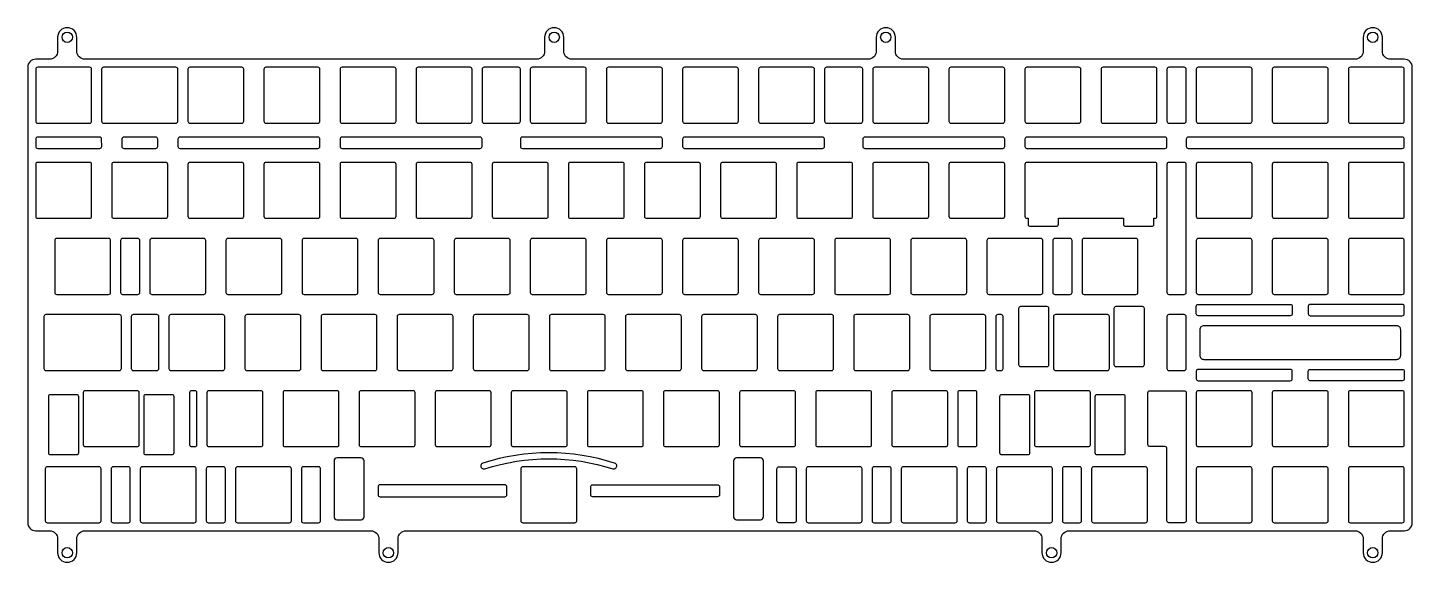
# Model space of a CAD drawing. Header units: millimetres. Extents: x 0 to 747, y -2 to 132.
# Drawn here: x 400 to 746.6, y -1.8 to 132 of the extents above; entities that cross this region are included whole.
import ezdxf

# ---------------------------------------------------------------- set-up
doc = ezdxf.new("R2010")
doc.units = ezdxf.units.MM
doc.layers.add('Plate', color=120, linetype='Continuous')

msp = doc.modelspace()

# ---------------------------------------------------------------- linework, layer by layer
at = {"layer": 'Plate'}
for points in [[(739.1125, 129.6125, 1), (734.3125, 129.6125), (734.3125, 126.1125, -0.4142135624), (732.3125, 124.1125), (619.207812, 124.1125, -0.4142135624), (617.207812, 126.1125), (617.207812, 129.6125, 1), (612.407812, 129.6125), (612.407812, 126.1125, -0.4142135624), (610.407812, 124.1125), (536.204687, 124.1125, -0.4142135624), (534.204687, 126.1125), (534.204687, 129.6125, 1), (529.404688, 129.6125), (529.404688, 126.1125, -0.4142135624), (527.404688, 124.1125), (414.3, 124.1125, -0.4142135624), (412.3, 126.1125), (412.3, 129.6125, 1), (407.5, 129.6125), (407.5, 126.1125, -0.4142135624), (405.5, 124.1125), (402, 124.1125, 0.4142135624), (400, 122.1125), (400, 8.1, 0.4142135624), (402, 6.1), (405.5, 6.1, -0.4142135624), (407.5, 4.1), (407.5, 0.6, 1), (412.3, 0.6), (412.3, 4.1, -0.4142135624), (414.3, 6.1), (485.903125, 6.1, -0.4142135624), (487.903125, 4.1), (487.903125, 0.6, 1), (492.703125, 0.6), (492.703125, 4.1, -0.4142135624), (494.703125, 6.1), (651.909375, 6.1, -0.4142135624), (653.909375, 4.1), (653.909375, 0.6, 1), (658.709375, 0.6), (658.709375, 4.1, -0.4142135624), (660.709375, 6.1), (732.3125, 6.1, -0.4142135624), (734.3125, 4.1), (734.3125, 0.6, 1), (739.1125, 0.6), (739.1125, 4.1, -0.4142135624), (741.1125, 6.1), (744.6125, 6.1, 0.4142135624), (746.6125, 8.1), (746.6125, 122.1125, 0.4142135624), (744.6125, 124.1125), (741.1125, 124.1125, -0.4142135624), (739.1125, 126.1125)], [(415.5, 122.1125), (402.5, 122.1125, 0.4142135624), (402, 121.6125), (402, 108.6125, 0.4142135624), (402.5, 108.1125), (415.5, 108.1125, 0.4142135624), (416, 108.6125), (416, 121.6125, 0.4142135624)], [(437.1, 122.1125), (419, 122.1125, 0.4142135624), (418.5, 121.6125), (418.5, 108.6125, 0.4142135624), (419, 108.1125), (437.1, 108.1125, 0.4142135624), (437.6, 108.6125), (437.6, 121.6125, 0.4142135624)], [(453.6, 122.1125), (440.6, 122.1125, 0.4142135624), (440.1, 121.6125), (440.1, 108.6125, 0.4142135624), (440.6, 108.1125), (453.6, 108.1125, 0.4142135624), (454.1, 108.6125), (454.1, 121.6125, 0.4142135624)], [(472.65, 122.1125), (459.65, 122.1125, 0.4142135624), (459.15, 121.6125), (459.15, 108.6125, 0.4142135624), (459.65, 108.1125), (472.65, 108.1125, 0.4142135624), (473.15, 108.6125), (473.15, 121.6125, 0.4142135624)], [(491.7, 122.1125), (478.7, 122.1125, 0.4142135624), (478.2, 121.6125), (478.2, 108.6125, 0.4142135624), (478.7, 108.1125), (491.7, 108.1125, 0.4142135624), (492.2, 108.6125), (492.2, 121.6125, 0.4142135624)], [(510.75, 122.1125), (497.75, 122.1125, 0.4142135624), (497.25, 121.6125), (497.25, 108.6125, 0.4142135624), (497.75, 108.1125), (510.75, 108.1125, 0.4142135624), (511.25, 108.6125), (511.25, 121.6125, 0.4142135624)], [(513.75, 108.6125, 0.4142135624), (514.25, 108.1125), (522.825, 108.1125, 0.4142135624), (523.325, 108.6125), (523.325, 121.6125, 0.4142135624), (522.825, 122.1125), (514.25, 122.1125, 0.4142135624), (513.75, 121.6125)], [(539.325, 122.1125), (526.325, 122.1125, 0.4142135624), (525.825, 121.6125), (525.825, 108.6125, 0.4142135624), (526.325, 108.1125), (539.325, 108.1125, 0.4142135624), (539.825, 108.6125), (539.825, 121.6125, 0.4142135624)], [(558.375, 122.1125), (545.375, 122.1125, 0.4142135624), (544.875, 121.6125), (544.875, 108.6125, 0.4142135624), (545.375, 108.1125), (558.375, 108.1125, 0.4142135624), (558.875, 108.6125), (558.875, 121.6125, 0.4142135624)], [(577.425, 122.1125), (564.425, 122.1125, 0.4142135624), (563.925, 121.6125), (563.925, 108.6125, 0.4142135624), (564.425, 108.1125), (577.425, 108.1125, 0.4142135624), (577.925, 108.6125), (577.925, 121.6125, 0.4142135624)], [(596.475, 122.1125), (583.475, 122.1125, 0.4142135624), (582.975, 121.6125), (582.975, 108.6125, 0.4142135624), (583.475, 108.1125), (596.475, 108.1125, 0.4142135624), (596.975, 108.6125), (596.975, 121.6125, 0.4142135624)], [(599.475, 108.6125, 0.4142135624), (599.975, 108.1125), (608.55, 108.1125, 0.4142135624), (609.05, 108.6125), (609.05, 121.6125, 0.4142135624), (608.55, 122.1125), (599.975, 122.1125, 0.4142135624), (599.475, 121.6125)], [(625.05, 122.1125), (612.05, 122.1125, 0.4142135624), (611.55, 121.6125), (611.55, 108.6125, 0.4142135624), (612.05, 108.1125), (625.05, 108.1125, 0.4142135624), (625.55, 108.6125), (625.55, 121.6125, 0.4142135624)], [(644.1, 122.1125), (631.1, 122.1125, 0.4142135624), (630.6, 121.6125), (630.6, 108.6125, 0.4142135624), (631.1, 108.1125), (644.1, 108.1125, 0.4142135624), (644.6, 108.6125), (644.6, 121.6125, 0.4142135624)], [(663.15, 122.1125), (650.15, 122.1125, 0.4142135624), (649.65, 121.6125), (649.65, 108.6125, 0.4142135624), (650.15, 108.1125), (663.15, 108.1125, 0.4142135624), (663.65, 108.6125), (663.65, 121.6125, 0.4142135624)], [(682.2, 122.1125), (669.2, 122.1125, 0.4142135624), (668.7, 121.6125), (668.7, 108.6125, 0.4142135624), (669.2, 108.1125), (682.2, 108.1125, 0.4142135624), (682.7, 108.6125), (682.7, 121.6125, 0.4142135624)], [(685.2, 108.6125, 0.4142135624), (685.7, 108.1125), (689.5125, 108.1125, 0.4142135624), (690.0125, 108.6125), (690.0125, 121.6125, 0.4142135624), (689.5125, 122.1125), (685.7, 122.1125, 0.4142135624), (685.2, 121.6125)], [(706.0125, 122.1125), (693.0125, 122.1125, 0.4142135624), (692.5125, 121.6125), (692.5125, 108.6125, 0.4142135624), (693.0125, 108.1125), (706.0125, 108.1125, 0.4142135624), (706.5125, 108.6125), (706.5125, 121.6125, 0.4142135624)], [(725.0625, 122.1125), (712.0625, 122.1125, 0.4142135624), (711.5625, 121.6125), (711.5625, 108.6125, 0.4142135624), (712.0625, 108.1125), (725.0625, 108.1125, 0.4142135624), (725.5625, 108.6125), (725.5625, 121.6125, 0.4142135624)], [(744.1125, 122.1125), (731.1125, 122.1125, 0.4142135624), (730.6125, 121.6125), (730.6125, 108.6125, 0.4142135624), (731.1125, 108.1125), (744.1125, 108.1125, 0.4142135624), (744.6125, 108.6125), (744.6125, 121.6125, 0.4142135624)], [(418.523158, 102.301835), (418.516507, 104.114335, 0.4131391377), (418.01651, 104.6125), (402.5, 104.6125, 0.4142135624), (402, 104.1125), (402, 102.3, 0.4142135624), (402.5, 101.8), (418.023162, 101.8, 0.415288804)], [(432.55, 102.3), (432.55, 104.1125, 0.4142135624), (432.05, 104.6125), (424.069833, 104.614335, 0.4142135624), (423.569833, 104.114335), (423.569833, 102.301835, 0.4142135624), (424.069833, 101.801835), (432.05, 101.8, 0.4142135624)], [(472.65, 104.6125), (438.1, 104.6125, 0.4142135624), (437.6, 104.1125), (437.6, 102.3, 0.4142135624), (438.1, 101.8), (472.65, 101.8, 0.4142135624), (473.15, 102.3), (473.15, 104.1125, 0.4142135624)], [(513.25, 104.6125), (478.7, 104.6125, 0.4142135624), (478.2, 104.1125), (478.2, 102.3, 0.4142135624), (478.7, 101.8), (513.25, 101.8, 0.4142135624), (513.75, 102.3), (513.75, 104.1125, 0.4142135624)], [(558.375, 104.6125), (523.825, 104.6125, 0.4142135624), (523.325, 104.1125), (523.325, 102.3, 0.4142135624), (523.825, 101.8), (558.375, 101.8, 0.4142135624), (558.875, 102.3), (558.875, 104.1125, 0.4142135624)], [(598.975, 104.6125), (564.425, 104.6125, 0.4142135624), (563.925, 104.1125), (563.925, 102.3, 0.4142135624), (564.425, 101.8), (598.975, 101.8, 0.4142135624), (599.475, 102.3), (599.475, 104.1125, 0.4142135624)], [(644.1, 104.6125), (609.55, 104.6125, 0.4142135624), (609.05, 104.1125), (609.05, 102.3, 0.4142135624), (609.55, 101.8), (644.1, 101.8, 0.4142135624), (644.6, 102.3), (644.6, 104.1125, 0.4142135624)], [(684.7, 104.6125), (650.15, 104.6125, 0.4142135624), (649.65, 104.1125), (649.65, 102.3, 0.4142135624), (650.15, 101.8), (684.7, 101.8, 0.4142135624), (685.2, 102.3), (685.2, 104.1125, 0.4142135624)], [(744.1125, 104.6125), (690.5125, 104.6125, 0.4142135624), (690.0125, 104.1125), (690.0125, 102.3, 0.4142135624), (690.5125, 101.8), (744.1125, 101.8, 0.4142135624), (744.6125, 102.3), (744.6125, 104.1125, 0.4142135624)], [(415.5, 98.3), (402.5, 98.3, 0.4142135624), (402, 97.8), (402, 84.8, 0.4142135624), (402.5, 84.3), (415.5, 84.3, 0.4142135624), (416, 84.8), (416, 97.8, 0.4142135624)], [(434.55, 98.3), (421.55, 98.3, 0.4142135624), (421.05, 97.8), (421.05, 84.8, 0.4142135624), (421.55, 84.3), (434.55, 84.3, 0.4142135624), (435.05, 84.8), (435.05, 97.8, 0.4142135624)], [(453.6, 98.3), (440.6, 98.3, 0.4142135624), (440.1, 97.8), (440.1, 84.8, 0.4142135624), (440.6, 84.3), (453.6, 84.3, 0.4142135624), (454.1, 84.8), (454.1, 97.8, 0.4142135624)], [(472.65, 98.3), (459.65, 98.3, 0.4142135624), (459.15, 97.8), (459.15, 84.8, 0.4142135624), (459.65, 84.3), (472.65, 84.3, 0.4142135624), (473.15, 84.8), (473.15, 97.8, 0.4142135624)], [(491.7, 98.3), (478.7, 98.3, 0.4142135624), (478.2, 97.8), (478.2, 84.8, 0.4142135624), (478.7, 84.3), (491.7, 84.3, 0.4142135624), (492.2, 84.8), (492.2, 97.8, 0.4142135624)], [(510.75, 98.3), (497.75, 98.3, 0.4142135624), (497.25, 97.8), (497.25, 84.8, 0.4142135624), (497.75, 84.3), (510.75, 84.3, 0.4142135624), (511.25, 84.8), (511.25, 97.8, 0.4142135624)], [(529.8, 98.3), (516.8, 98.3, 0.4142135624), (516.3, 97.8), (516.3, 84.8, 0.4142135624), (516.8, 84.3), (529.8, 84.3, 0.4142135624), (530.3, 84.8), (530.3, 97.8, 0.4142135624)], [(548.85, 98.3), (535.85, 98.3, 0.4142135624), (535.35, 97.8), (535.35, 84.8, 0.4142135624), (535.85, 84.3), (548.85, 84.3, 0.4142135624), (549.35, 84.8), (549.35, 97.8, 0.4142135624)], [(567.9, 98.3), (554.9, 98.3, 0.4142135624), (554.4, 97.8), (554.4, 84.8, 0.4142135624), (554.9, 84.3), (567.9, 84.3, 0.4142135624), (568.4, 84.8), (568.4, 97.8, 0.4142135624)], [(586.95, 98.3), (573.95, 98.3, 0.4142135624), (573.45, 97.8), (573.45, 84.8, 0.4142135624), (573.95, 84.3), (586.95, 84.3, 0.4142135624), (587.45, 84.8), (587.45, 97.8, 0.4142135624)], [(606, 98.3), (593, 98.3, 0.4142135624), (592.5, 97.8), (592.5, 84.8, 0.4142135624), (593, 84.3), (606, 84.3, 0.4142135624), (606.5, 84.8), (606.5, 97.8, 0.4142135624)], [(625.05, 98.3), (612.05, 98.3, 0.4142135624), (611.55, 97.8), (611.55, 84.8, 0.4142135624), (612.05, 84.3), (625.05, 84.3, 0.4142135624), (625.55, 84.8), (625.55, 97.8, 0.4142135624)], [(644.1, 98.3), (631.1, 98.3, 0.4142135624), (630.6, 97.8), (630.6, 84.8, 0.4142135624), (631.1, 84.3), (644.1, 84.3, 0.4142135624), (644.6, 84.8), (644.6, 97.8, 0.4142135624)], [(682.2, 98.3), (650.15, 98.3, 0.4142135624), (649.65, 97.8), (649.65, 84.8, 0.4142135624), (650.15, 84.3), (650.437, 84.3), (650.437, 82.8, 0.4142135624), (650.937, 82.3), (657.537, 82.3, 0.4142135624), (658.037, 82.8), (658.037, 84.3), (674.313, 84.3), (674.313, 82.8, 0.4142135624), (674.813, 82.3), (681.413, 82.3, 0.4142135624), (681.913, 82.8), (681.913, 84.3), (682.2, 84.3, 0.4142135624), (682.7, 84.8), (682.7, 97.8, 0.4142135624)], [(690.0125, 65.75), (690.0125, 97.8, 0.4142135624), (689.5125, 98.3), (685.7, 98.3, 0.4142135624), (685.2, 97.8), (685.2, 65.75, 0.4142135624), (685.7, 65.25), (689.5125, 65.25, 0.4142135624)], [(706.0125, 98.3), (693.0125, 98.3, 0.4142135624), (692.5125, 97.8), (692.5125, 84.8, 0.4142135624), (693.0125, 84.3), (706.0125, 84.3, 0.4142135624), (706.5125, 84.8), (706.5125, 97.8, 0.4142135624)], [(725.0625, 98.3), (712.0625, 98.3, 0.4142135624), (711.5625, 97.8), (711.5625, 84.8, 0.4142135624), (712.0625, 84.3), (725.0625, 84.3, 0.4142135624), (725.5625, 84.8), (725.5625, 97.8, 0.4142135624)], [(744.1125, 98.3), (731.1125, 98.3, 0.4142135624), (730.6125, 97.8), (730.6125, 84.8, 0.4142135624), (731.1125, 84.3), (744.1125, 84.3, 0.4142135624), (744.6125, 84.8), (744.6125, 97.8, 0.4142135624)], [(420.2625, 79.25), (407.2625, 79.25, 0.4142135624), (406.7625, 78.75), (406.7625, 65.75, 0.4142135624), (407.2625, 65.25), (420.2625, 65.25, 0.4142135624), (420.7625, 65.75), (420.7625, 78.75, 0.4142135624)], [(423.2625, 65.75, 0.4142135624), (423.7625, 65.25), (427.575, 65.25, 0.4142135624), (428.075, 65.75), (428.075, 78.75, 0.4142135624), (427.575, 79.25), (423.7625, 79.25, 0.4142135624), (423.2625, 78.75)], [(444.075, 79.25), (431.075, 79.25, 0.4142135624), (430.575, 78.75), (430.575, 65.75, 0.4142135624), (431.075, 65.25), (444.075, 65.25, 0.4142135624), (444.575, 65.75), (444.575, 78.75, 0.4142135624)], [(463.625, 65.75), (463.625, 78.75, 0.4142135624), (463.125, 79.25), (450.125, 79.25, 0.4142135624), (449.625, 78.75), (449.625, 65.75, 0.4142135624), (450.125, 65.25), (463.125, 65.25, 0.4142135624)], [(482.175, 79.25), (469.175, 79.25, 0.4142135624), (468.675, 78.75), (468.675, 65.75, 0.4142135624), (469.175, 65.25), (482.175, 65.25, 0.4142135624), (482.675, 65.75), (482.675, 78.75, 0.4142135624)], [(501.225, 79.25), (488.225, 79.25, 0.4142135624), (487.725, 78.75), (487.725, 65.75, 0.4142135624), (488.225, 65.25), (501.225, 65.25, 0.4142135624), (501.725, 65.75), (501.725, 78.75, 0.4142135624)], [(520.275, 79.25), (507.275, 79.25, 0.4142135624), (506.775, 78.75), (506.775, 65.75, 0.4142135624), (507.275, 65.25), (520.275, 65.25, 0.4142135624), (520.775, 65.75), (520.775, 78.75, 0.4142135624)], [(539.325, 79.25), (526.325, 79.25, 0.4142135624), (525.825, 78.75), (525.825, 65.75, 0.4142135624), (526.325, 65.25), (539.325, 65.25, 0.4142135624), (539.825, 65.75), (539.825, 78.75, 0.4142135624)], [(558.375, 79.25), (545.375, 79.25, 0.4142135624), (544.875, 78.75), (544.875, 65.75, 0.4142135624), (545.375, 65.25), (558.375, 65.25, 0.4142135624), (558.875, 65.75), (558.875, 78.75, 0.4142135624)], [(577.425, 79.25), (564.425, 79.25, 0.4142135624), (563.925, 78.75), (563.925, 65.75, 0.4142135624), (564.425, 65.25), (577.425, 65.25, 0.4142135624), (577.925, 65.75), (577.925, 78.75, 0.4142135624)], [(596.475, 79.25), (583.475, 79.25, 0.4142135624), (582.975, 78.75), (582.975, 65.75, 0.4142135624), (583.475, 65.25), (596.475, 65.25, 0.4142135624), (596.975, 65.75), (596.975, 78.75, 0.4142135624)], [(615.525, 79.25), (602.525, 79.25, 0.4142135624), (602.025, 78.75), (602.025, 65.75, 0.4142135624), (602.525, 65.25), (615.525, 65.25, 0.4142135624), (616.025, 65.75), (616.025, 78.75, 0.4142135624)], [(634.575, 79.25), (621.575, 79.25, 0.4142135624), (621.075, 78.75), (621.075, 65.75, 0.4142135624), (621.575, 65.25), (634.575, 65.25, 0.4142135624), (635.075, 65.75), (635.075, 78.75, 0.4142135624)], [(653.625, 79.25), (640.625, 79.25, 0.4142135624), (640.125, 78.75), (640.125, 65.75, 0.4142135624), (640.625, 65.25), (653.625, 65.25, 0.4142135624), (654.125, 65.75), (654.125, 78.75, 0.4142135624)], [(656.625, 78.75), (656.625, 65.75, 0.4142135624), (657.125, 65.25), (660.9375, 65.25, 0.4142135624), (661.4375, 65.75), (661.4375, 78.75, 0.4142135624), (660.9375, 79.25), (657.125, 79.25, 0.4142135624)], [(677.4375, 79.25), (664.4375, 79.25, 0.4142135624), (663.9375, 78.75), (663.9375, 65.75, 0.4142135624), (664.4375, 65.25), (677.4375, 65.25, 0.4142135624), (677.9375, 65.75), (677.9375, 78.75, 0.4142135624)], [(706.0125, 79.25), (693.0125, 79.25, 0.4142135624), (692.5125, 78.75), (692.5125, 65.75, 0.4142135624), (693.0125, 65.25), (706.0125, 65.25, 0.4142135624), (706.5125, 65.75), (706.5125, 78.75, 0.4142135624)], [(725.0625, 79.25), (712.0625, 79.25, 0.4142135624), (711.5625, 78.75), (711.5625, 65.75, 0.4142135624), (712.0625, 65.25), (725.0625, 65.25, 0.4142135624), (725.5625, 65.75), (725.5625, 78.75, 0.4142135624)], [(744.1125, 79.25), (731.1125, 79.25, 0.4142135624), (730.6125, 78.75), (730.6125, 65.75, 0.4142135624), (731.1125, 65.25), (744.1125, 65.25, 0.4142135624), (744.6125, 65.75), (744.6125, 78.75, 0.4142135624)], [(716.0625, 59.9), (693.0125, 59.9, -0.4142135624), (692.5125, 60.4), (692.5125, 62.25, -0.4142135624), (693.0125, 62.75), (716.0625, 62.75, -0.4142135624), (716.5625, 62.25), (716.5625, 60.4, -0.4142135624)], [(721.0625, 59.9), (744.1125, 59.9, 0.4142135624), (744.6125, 60.4), (744.6125, 62.25, 0.4142135624), (744.1125, 62.75), (721.0625, 62.75, 0.4142135624), (720.5625, 62.25), (720.5625, 60.4, 0.4142135624)], [(422.94375, 46.2, 0.4142135624), (423.44375, 46.7), (423.44375, 59.7, 0.4142135624), (422.94375, 60.2), (404.58125, 60.2, 0.4142135624), (404.08125, 59.7), (404.08125, 46.7, 0.4142135624), (404.58125, 46.2)], [(425.94375, 46.7, 0.4142135624), (426.44375, 46.2), (432.3375, 46.2, 0.4142135624), (432.8375, 46.7), (432.8375, 59.7, 0.4142135624), (432.3375, 60.2), (426.44375, 60.2, 0.4142135624), (425.94375, 59.7)], [(448.8375, 60.2), (435.8375, 60.2, 0.4142135624), (435.3375, 59.7), (435.3375, 46.7, 0.4142135624), (435.8375, 46.2), (448.8375, 46.2, 0.4142135624), (449.3375, 46.7), (449.3375, 59.7, 0.4142135624)], [(467.8875, 60.2), (454.8875, 60.2, 0.4142135624), (454.3875, 59.7), (454.3875, 46.7, 0.4142135624), (454.8875, 46.2), (467.8875, 46.2, 0.4142135624), (468.3875, 46.7), (468.3875, 59.7, 0.4142135624)], [(486.9375, 60.2), (473.9375, 60.2, 0.4142135624), (473.4375, 59.7), (473.4375, 46.7, 0.4142135624), (473.9375, 46.2), (486.9375, 46.2, 0.4142135624), (487.4375, 46.7), (487.4375, 59.7, 0.4142135624)], [(505.9875, 60.2), (492.9875, 60.2, 0.4142135624), (492.4875, 59.7), (492.4875, 46.7, 0.4142135624), (492.9875, 46.2), (505.9875, 46.2, 0.4142135624), (506.4875, 46.7), (506.4875, 59.7, 0.4142135624)], [(525.0375, 60.2), (512.0375, 60.2, 0.4142135624), (511.5375, 59.7), (511.5375, 46.7, 0.4142135624), (512.0375, 46.2), (525.0375, 46.2, 0.4142135624), (525.5375, 46.7), (525.5375, 59.7, 0.4142135624)], [(544.0875, 60.2), (531.0875, 60.2, 0.4142135624), (530.5875, 59.7), (530.5875, 46.7, 0.4142135624), (531.0875, 46.2), (544.0875, 46.2, 0.4142135624), (544.5875, 46.7), (544.5875, 59.7, 0.4142135624)], [(563.1375, 60.2), (550.1375, 60.2, 0.4142135624), (549.6375, 59.7), (549.6375, 46.7, 0.4142135624), (550.1375, 46.2), (563.1375, 46.2, 0.4142135624), (563.6375, 46.7), (563.6375, 59.7, 0.4142135624)], [(582.1875, 60.2), (569.1875, 60.2, 0.4142135624), (568.6875, 59.7), (568.6875, 46.7, 0.4142135624), (569.1875, 46.2), (582.1875, 46.2, 0.4142135624), (582.6875, 46.7), (582.6875, 59.7, 0.4142135624)], [(601.2375, 60.2), (588.2375, 60.2, 0.4142135624), (587.7375, 59.7), (587.7375, 46.7, 0.4142135624), (588.2375, 46.2), (601.2375, 46.2, 0.4142135624), (601.7375, 46.7), (601.7375, 59.7, 0.4142135624)], [(620.2875, 60.2), (607.2875, 60.2, 0.4142135624), (606.7875, 59.7), (606.7875, 46.7, 0.4142135624), (607.2875, 46.2), (620.2875, 46.2, 0.4142135624), (620.7875, 46.7), (620.7875, 59.7, 0.4142135624)], [(639.3375, 60.2), (626.3375, 60.2, 0.4142135624), (625.8375, 59.7), (625.8375, 46.7, 0.4142135624), (626.3375, 46.2), (639.3375, 46.2, 0.4142135624), (639.8375, 46.7), (639.8375, 59.7, 0.4142135624)], [(642.3375, 46.7, 0.4142135624), (642.8375, 46.2), (643.66875, 46.2, 0.4142135624), (644.16875, 46.7), (644.16875, 59.7, 0.4142135624), (643.66875, 60.2), (642.8375, 60.2, 0.4142135624), (642.3375, 59.7)], [(655.15575, 47.2, 0.4142135624), (655.65575, 47.7), (655.65575, 61.7, 0.4142135624), (655.15575, 62.2), (648.55575, 62.2, 0.4142135624), (648.05575, 61.7), (648.05575, 47.7, 0.4142135624), (648.55575, 47.2)], [(670.29375, 60.2), (657.29375, 60.2, 0.4142135624), (656.79375, 59.7), (656.79375, 46.7, 0.4142135624), (657.29375, 46.2), (670.29375, 46.2, 0.4142135624), (670.79375, 46.7), (670.79375, 59.7, 0.4142135624)], [(679.03175, 47.2, 0.4142135624), (679.53175, 47.7), (679.53175, 61.7, 0.4142135624), (679.03175, 62.2), (672.43175, 62.2, 0.4142135624), (671.93175, 61.7), (671.93175, 47.7, 0.4142135624), (672.43175, 47.2)], [(689.5125, 60.2), (685.7, 60.2, 0.4142135624), (685.2, 59.7), (685.2, 46.7, 0.4142135624), (685.7, 46.2), (689.5125, 46.2, 0.4142135624), (690.0125, 46.7), (690.0125, 59.7, 0.4142135624)], [(742.705756, 49, 0.4142135624), (743.705756, 50), (743.705756, 56.4, 0.4142135624), (742.705756, 57.4), (694.419244, 57.4, 0.4142135624), (693.419244, 56.4), (693.419244, 50, 0.4142135624), (694.419244, 49)], [(716.0625, 43.65, 0.4142135624), (716.5625, 44.15), (716.5625, 46, 0.4142135624), (716.0625, 46.5), (693.0125, 46.5, 0.4142135624), (692.5125, 46), (692.5125, 44.15, 0.4142135624), (693.0125, 43.65)], [(744.1125, 43.65), (721.0625, 43.65, -0.4142135624), (720.5625, 44.15), (720.5625, 46, -0.4142135624), (721.0625, 46.5), (744.1125, 46.5, -0.4142135624), (744.6125, 46), (744.6125, 44.15, -0.4142135624)], [(412.26825, 40.15), (405.66825, 40.15, 0.4142135624), (405.16825, 39.65), (405.16825, 25.65, 0.4142135624), (405.66825, 25.15), (412.26825, 25.15, 0.4142135624), (412.76825, 25.65), (412.76825, 39.65, 0.4142135624)], [(427.40625, 41.15), (414.40625, 41.15, 0.4142135624), (413.90625, 40.65), (413.90625, 27.65, 0.4142135624), (414.40625, 27.15), (427.40625, 27.15, 0.4142135624), (427.90625, 27.65), (427.90625, 40.65, 0.4142135624)], [(436.14425, 40.15), (429.54425, 40.15, 0.4142135624), (429.04425, 39.65), (429.04425, 25.65, 0.4142135624), (429.54425, 25.15), (436.14425, 25.15, 0.4142135624), (436.64425, 25.65), (436.64425, 39.65, 0.4142135624)], [(440.53125, 27.65, 0.4142135624), (441.03125, 27.15), (441.8625, 27.15, 0.4142135624), (442.3625, 27.65), (442.3625, 40.65, 0.4142135624), (441.8625, 41.15), (441.03125, 41.15, 0.4142135624), (440.53125, 40.65)], [(458.3625, 41.15), (445.3625, 41.15, 0.4142135624), (444.8625, 40.65), (444.8625, 27.65, 0.4142135624), (445.3625, 27.15), (458.3625, 27.15, 0.4142135624), (458.8625, 27.65), (458.8625, 40.65, 0.4142135624)], [(463.9125, 27.65, 0.4142135624), (464.4125, 27.15), (477.4125, 27.15, 0.4142135624), (477.9125, 27.65), (477.9125, 40.65, 0.4142135624), (477.4125, 41.15), (464.4125, 41.15, 0.4142135624), (463.9125, 40.65)], [(496.4625, 41.15), (483.4625, 41.15, 0.4142135624), (482.9625, 40.65), (482.9625, 27.65, 0.4142135624), (483.4625, 27.15), (496.4625, 27.15, 0.4142135624), (496.9625, 27.65), (496.9625, 40.65, 0.4142135624)], [(515.5125, 41.15), (502.5125, 41.15, 0.4142135624), (502.0125, 40.65), (502.0125, 27.65, 0.4142135624), (502.5125, 27.15), (515.5125, 27.15, 0.4142135624), (516.0125, 27.65), (516.0125, 40.65, 0.4142135624)], [(534.5625, 41.15), (521.5625, 41.15, 0.4142135624), (521.0625, 40.65), (521.0625, 27.65, 0.4142135624), (521.5625, 27.15), (534.5625, 27.15, 0.4142135624), (535.0625, 27.65), (535.0625, 40.65, 0.4142135624)], [(553.6125, 41.15), (540.6125, 41.15, 0.4142135624), (540.1125, 40.65), (540.1125, 27.65, 0.4142135624), (540.6125, 27.15), (553.6125, 27.15, 0.4142135624), (554.1125, 27.65), (554.1125, 40.65, 0.4142135624)], [(572.6625, 41.15), (559.6625, 41.15, 0.4142135624), (559.1625, 40.65), (559.1625, 27.65, 0.4142135624), (559.6625, 27.15), (572.6625, 27.15, 0.4142135624), (573.1625, 27.65), (573.1625, 40.65, 0.4142135624)], [(591.7125, 41.15), (578.7125, 41.15, 0.4142135624), (578.2125, 40.65), (578.2125, 27.65, 0.4142135624), (578.7125, 27.15), (591.7125, 27.15, 0.4142135624), (592.2125, 27.65), (592.2125, 40.65, 0.4142135624)], [(610.7625, 41.15), (597.7625, 41.15, 0.4142135624), (597.2625, 40.65), (597.2625, 27.65, 0.4142135624), (597.7625, 27.15), (610.7625, 27.15, 0.4142135624), (611.2625, 27.65), (611.2625, 40.65, 0.4142135624)], [(629.8125, 41.15), (616.8125, 41.15, 0.4142135624), (616.3125, 40.65), (616.3125, 27.65, 0.4142135624), (616.8125, 27.15), (629.8125, 27.15, 0.4142135624), (630.3125, 27.65), (630.3125, 40.65, 0.4142135624)], [(632.8125, 40.65), (632.8125, 27.65, 0.4142135624), (633.3125, 27.15), (637.125, 27.15, 0.4142135624), (637.625, 27.65), (637.625, 40.65, 0.4142135624), (637.125, 41.15), (633.3125, 41.15, 0.4142135624)], [(650.39325, 40.15), (643.79325, 40.15, 0.4142135624), (643.29325, 39.65), (643.29325, 25.65, 0.4142135624), (643.79325, 25.15), (650.39325, 25.15, 0.4142135624), (650.89325, 25.65), (650.89325, 39.65, 0.4142135624)], [(665.53125, 41.15), (652.53125, 41.15, 0.4142135624), (652.03125, 40.65), (652.03125, 27.65, 0.4142135624), (652.53125, 27.15), (665.53125, 27.15, 0.4142135624), (666.03125, 27.65), (666.03125, 40.65, 0.4142135624)], [(674.26925, 40.15), (667.66925, 40.15, 0.4142135624), (667.16925, 39.65), (667.16925, 25.65, 0.4142135624), (667.66925, 25.15), (674.26925, 25.15, 0.4142135624), (674.76925, 25.65), (674.76925, 39.65, 0.4142135624)], [(690.0125, 8.6, -0.4142135624), (689.5125, 8.1), (685.7, 8.1, -0.4142135624), (685.2, 8.6), (685.2, 26.65, 0.4142135624), (684.7, 27.15), (680.9375, 27.15, -0.4142135624), (680.4375, 27.65), (680.4375, 40.65, -0.4142135624), (680.9375, 41.15), (689.5125, 41.15, -0.4142135624), (690.0125, 40.65)], [(706.0125, 41.15), (693.0125, 41.15, 0.4142135624), (692.5125, 40.65), (692.5125, 27.65, 0.4142135624), (693.0125, 27.15), (706.0125, 27.15, 0.4142135624), (706.5125, 27.65), (706.5125, 40.65, 0.4142135624)], [(725.0625, 41.15), (712.0625, 41.15, 0.4142135624), (711.5625, 40.65), (711.5625, 27.65, 0.4142135624), (712.0625, 27.15), (725.0625, 27.15, 0.4142135624), (725.5625, 27.65), (725.5625, 40.65, 0.4142135624)], [(744.1125, 41.15), (731.1125, 41.15, 0.4142135624), (730.6125, 40.65), (730.6125, 27.65, 0.4142135624), (731.1125, 27.15), (744.1125, 27.15, 0.4142135624), (744.6125, 27.65), (744.6125, 40.65, 0.4142135624)], [(483.44375, 8.85, 0.4142135624), (484.19375, 9.6), (484.19375, 23.6, 0.4142135624), (483.44375, 24.35), (477.44375, 24.35, 0.4142135624), (476.69375, 23.6), (476.69375, 9.6, 0.4142135624), (477.44375, 8.85)], [(514.40763, 21.6, -0.1558980611), (546.47987, 21.6, 1), (546.936467, 23.028817, 0.1558980611), (513.951033, 23.028817, 1)], [(583.44375, 8.85, 0.4142135624), (584.19375, 9.6), (584.19375, 23.6, 0.4142135624), (583.44375, 24.35), (577.44375, 24.35, 0.4142135624), (576.69375, 23.6), (576.69375, 9.6, 0.4142135624), (577.44375, 8.85)], [(417.88125, 22.1), (404.88125, 22.1, 0.4142135624), (404.38125, 21.6), (404.38125, 8.6, 0.4142135624), (404.88125, 8.1), (417.88125, 8.1, 0.4142135624), (418.38125, 8.6), (418.38125, 21.6, 0.4142135624)], [(420.88125, 21.6), (420.88125, 8.6, 0.4142135624), (421.38125, 8.1), (425.19375, 8.1, 0.4142135624), (425.69375, 8.6), (425.69375, 21.6, 0.4142135624), (425.19375, 22.1), (421.38125, 22.1, 0.4142135624)], [(441.69375, 22.1), (428.69375, 22.1, 0.4142135624), (428.19375, 21.6), (428.19375, 8.6, 0.4142135624), (428.69375, 8.1), (441.69375, 8.1, 0.4142135624), (442.19375, 8.6), (442.19375, 21.6, 0.4142135624)], [(444.69375, 21.6), (444.69375, 8.6, 0.4142135624), (445.19375, 8.1), (449.00625, 8.1, 0.4142135624), (449.50625, 8.6), (449.50625, 21.6, 0.4142135624), (449.00625, 22.1), (445.19375, 22.1, 0.4142135624)], [(465.50625, 22.1), (452.50625, 22.1, 0.4142135624), (452.00625, 21.6), (452.00625, 8.6, 0.4142135624), (452.50625, 8.1), (465.50625, 8.1, 0.4142135624), (466.00625, 8.6), (466.00625, 21.6, 0.4142135624)], [(468.50625, 21.6), (468.50625, 8.6, 0.4142135624), (469.00625, 8.1), (472.81875, 8.1, 0.4142135624), (473.31875, 8.6), (473.31875, 21.6, 0.4142135624), (472.81875, 22.1), (469.00625, 22.1, 0.4142135624)], [(536.94375, 22.1), (523.94375, 22.1, 0.4142135624), (523.44375, 21.6), (523.44375, 8.6, 0.4142135624), (523.94375, 8.1), (536.94375, 8.1, 0.4142135624), (537.44375, 8.6), (537.44375, 21.6, 0.4142135624)], [(592.38125, 21.6), (592.38125, 8.6, -0.4142135624), (591.88125, 8.1), (588.06875, 8.1, -0.4142135624), (587.56875, 8.6), (587.56875, 21.6, -0.4142135624), (588.06875, 22.1), (591.88125, 22.1, -0.4142135624)], [(608.38125, 22.1), (595.38125, 22.1, 0.4142135624), (594.88125, 21.6), (594.88125, 8.6, 0.4142135624), (595.38125, 8.1), (608.38125, 8.1, 0.4142135624), (608.88125, 8.6), (608.88125, 21.6, 0.4142135624)], [(611.38125, 21.6), (611.38125, 8.6, 0.4142135624), (611.88125, 8.1), (615.69375, 8.1, 0.4142135624), (616.19375, 8.6), (616.19375, 21.6, 0.4142135624), (615.69375, 22.1), (611.88125, 22.1, 0.4142135624)], [(632.19375, 22.1), (619.19375, 22.1, 0.4142135624), (618.69375, 21.6), (618.69375, 8.6, 0.4142135624), (619.19375, 8.1), (632.19375, 8.1, 0.4142135624), (632.69375, 8.6), (632.69375, 21.6, 0.4142135624)], [(635.19375, 21.6), (635.19375, 8.6, 0.4142135624), (635.69375, 8.1), (639.50625, 8.1, 0.4142135624), (640.00625, 8.6), (640.00625, 21.6, 0.4142135624), (639.50625, 22.1), (635.69375, 22.1, 0.4142135624)], [(656.00625, 22.1), (643.00625, 22.1, 0.4142135624), (642.50625, 21.6), (642.50625, 8.6, 0.4142135624), (643.00625, 8.1), (656.00625, 8.1, 0.4142135624), (656.50625, 8.6), (656.50625, 21.6, 0.4142135624)], [(659.00625, 21.6), (659.00625, 8.6, 0.4142135624), (659.50625, 8.1), (663.31875, 8.1, 0.4142135624), (663.81875, 8.6), (663.81875, 21.6, 0.4142135624), (663.31875, 22.1), (659.50625, 22.1, 0.4142135624)], [(679.81875, 22.1), (666.81875, 22.1, 0.4142135624), (666.31875, 21.6), (666.31875, 8.6, 0.4142135624), (666.81875, 8.1), (679.81875, 8.1, 0.4142135624), (680.31875, 8.6), (680.31875, 21.6, 0.4142135624)], [(706.0125, 22.1), (693.0125, 22.1, 0.4142135624), (692.5125, 21.6), (692.5125, 8.6, 0.4142135624), (693.0125, 8.1), (706.0125, 8.1, 0.4142135624), (706.5125, 8.6), (706.5125, 21.6, 0.4142135624)], [(725.0625, 22.1), (712.0625, 22.1, 0.4142135624), (711.5625, 21.6), (711.5625, 8.6, 0.4142135624), (712.0625, 8.1), (725.0625, 8.1, 0.4142135624), (725.5625, 8.6), (725.5625, 21.6, 0.4142135624)], [(744.1125, 22.1), (731.1125, 22.1, 0.4142135624), (730.6125, 21.6), (730.6125, 8.6, 0.4142135624), (731.1125, 8.1), (744.1125, 8.1, 0.4142135624), (744.6125, 8.6), (744.6125, 21.6, 0.4142135624)], [(488.19375, 14.6), (519.44375, 14.6, 0.4142135624), (519.94375, 15.1), (519.94375, 17.1, 0.4142135624), (519.44375, 17.6), (488.19375, 17.6, 0.4142135624), (487.69375, 17.1), (487.69375, 15.1, 0.4142135624)], [(572.69375, 14.6), (541.44375, 14.6, -0.4142135624), (540.94375, 15.1), (540.94375, 17.1, -0.4142135624), (541.44375, 17.6), (572.69375, 17.6, -0.4142135624), (573.19375, 17.1), (573.19375, 15.1, -0.4142135624)]]:
    msp.add_lwpolyline(points, format="xyb", close=True, dxfattribs=at)
for centre in [(409.9, 129.6125), (531.804688, 129.6125), (614.807812, 129.6125), (736.7125, 129.6125), (409.9, 0.6), (490.303125, 0.6), (656.309375, 0.6), (736.7125, 0.6)]:
    msp.add_circle(centre, 1.3, dxfattribs=at)

doc.saveas('drawing.dxf')
